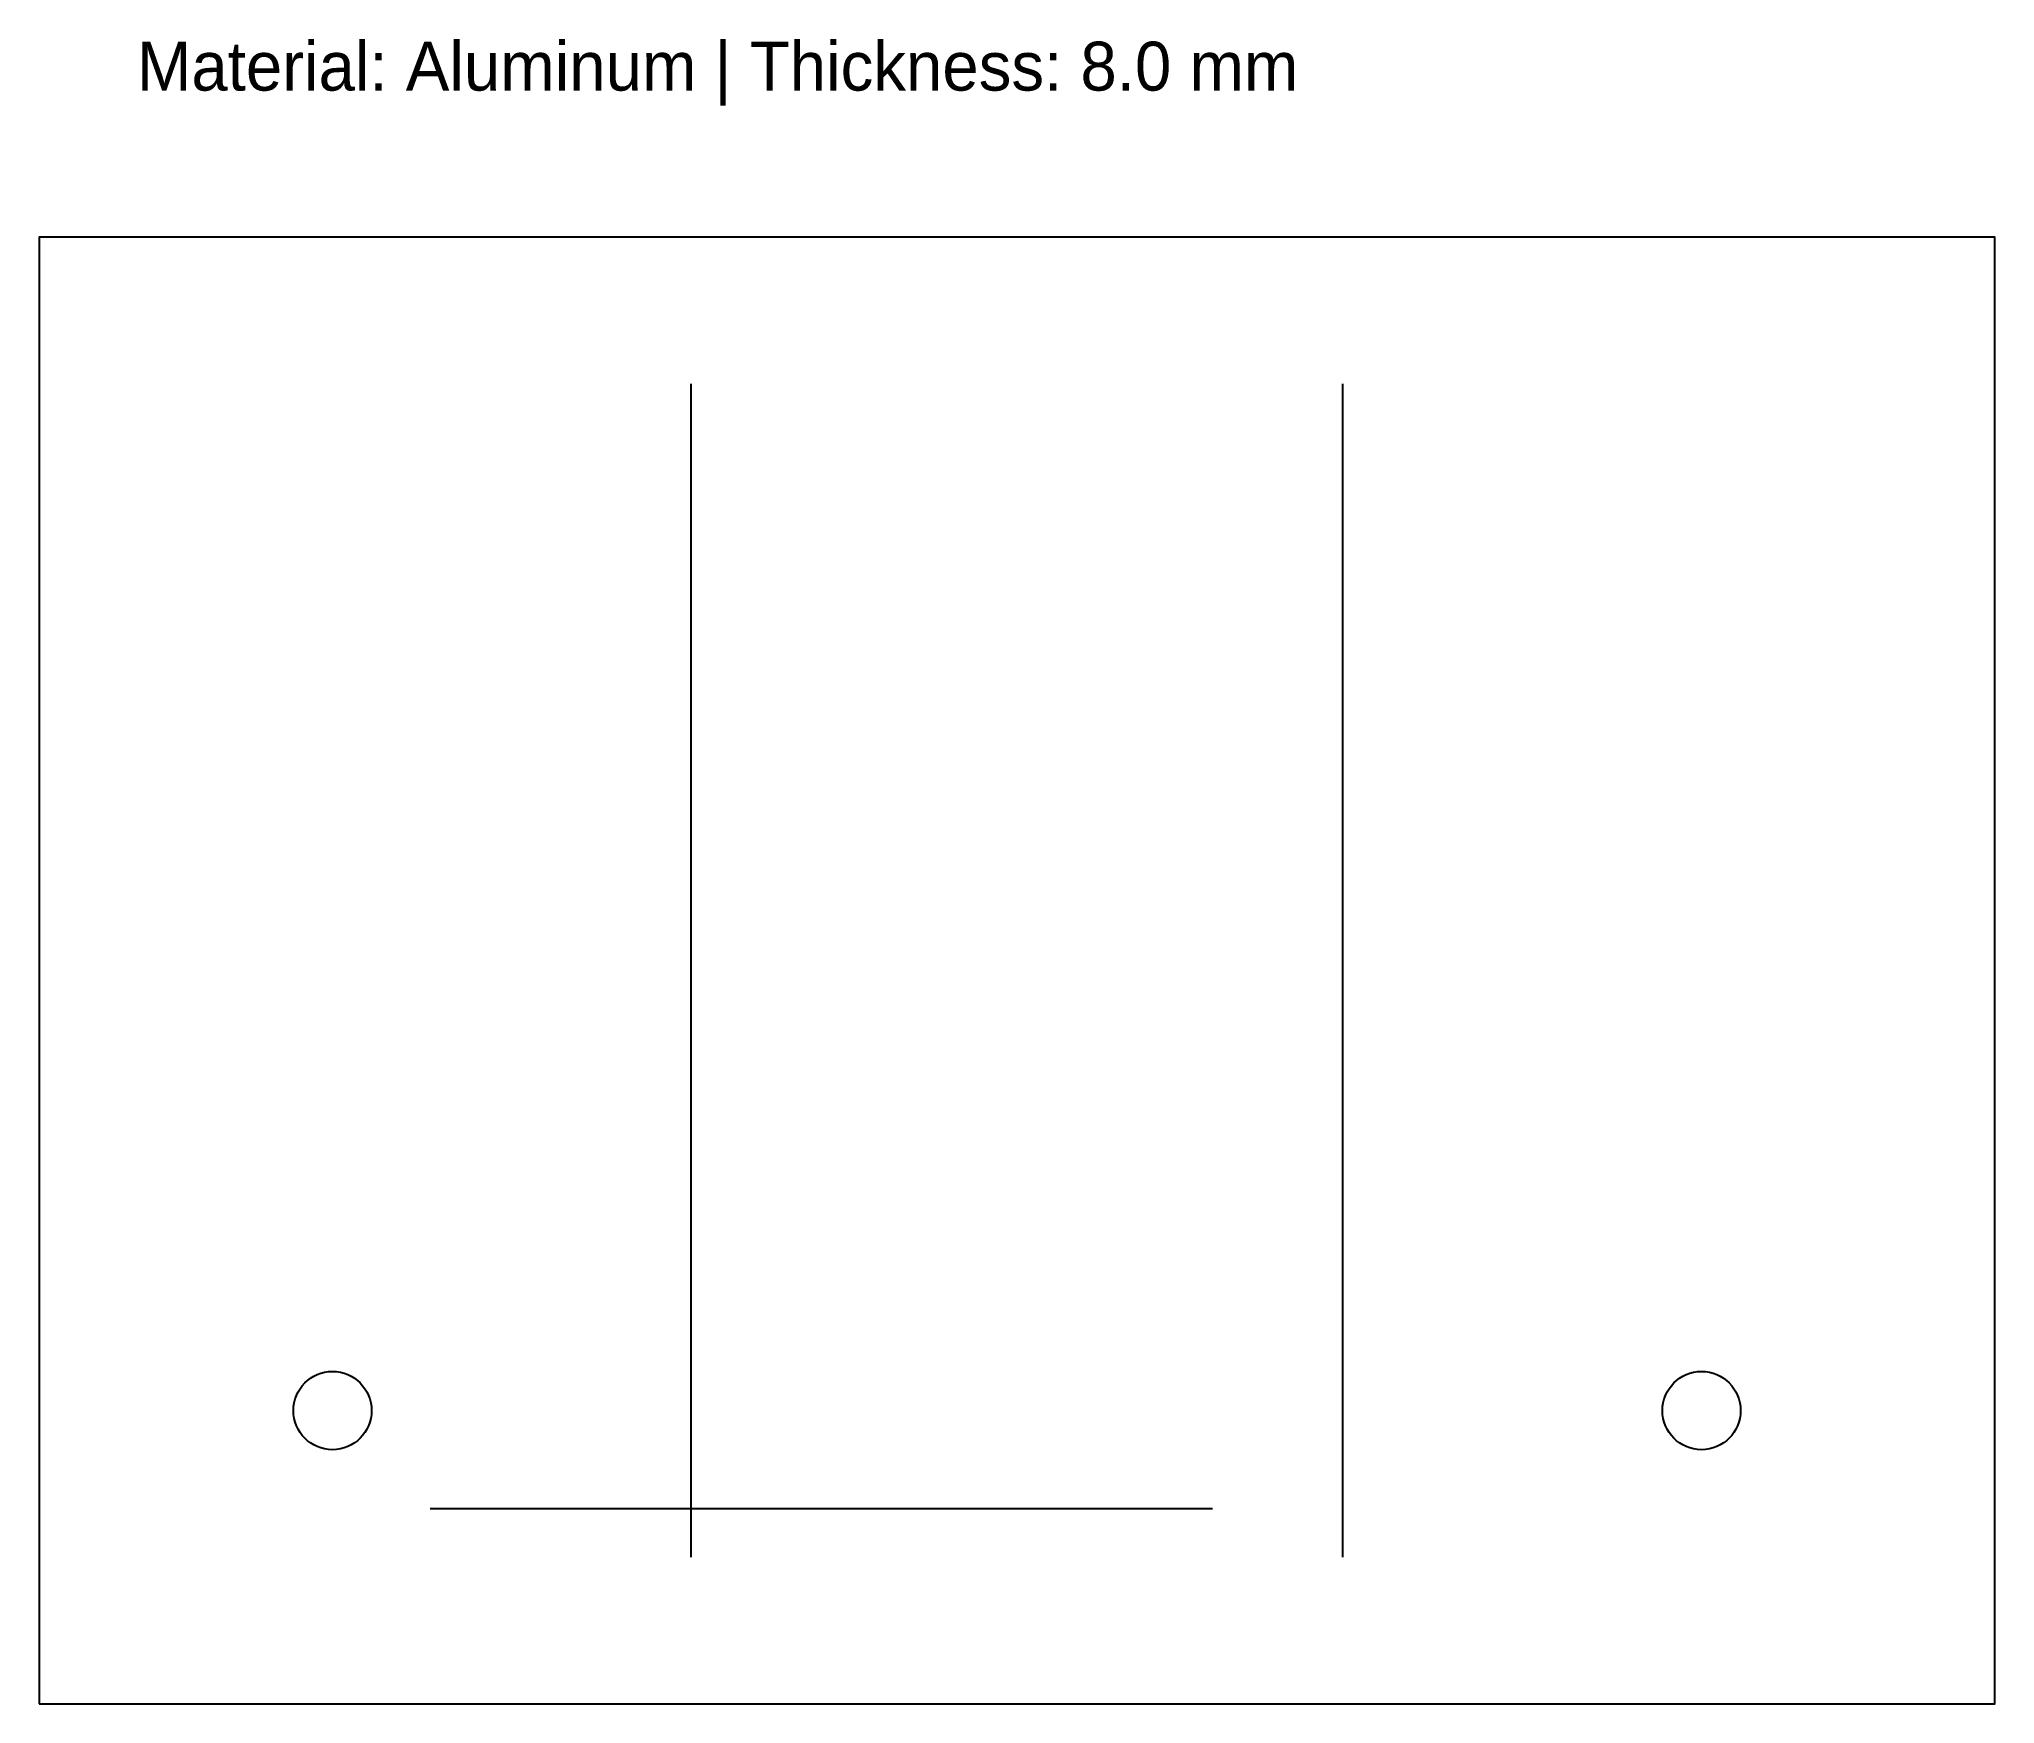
# Model space of a CAD drawing. Header units: metres. Extents: x 0 to 200, y 0 to 170.
import ezdxf

# ---------------------------------------------------------------- set-up
doc = ezdxf.new("R2010")
doc.units = ezdxf.units.M

msp = doc.modelspace()

# ---------------------------------------------------------------- linework, layer by layer
at = {"linetype": 'CONTINUOUS'}
msp.add_line((40, 20), (120, 20), dxfattribs=at)
msp.add_lwpolyline([(0, 0), (200, 0), (200, 150), (0, 150)], close=True)
for centre in [(30, 30), (170, 30)]:
    msp.add_circle(centre, 4)
at = {"layer": 'CONTINUOUS'}
for p, q in [((66.67, 15), (66.67, 135)), ((133.33, 15), (133.33, 135))]:
    msp.add_line(p, q, dxfattribs=at)

# ---------------------------------------------------------------- texts
at = {"layer": 'NOTES'}
msp.add_text('Material: Aluminum | Thickness: 8.0 mm', height=5, dxfattribs=at).set_placement((10, 165))

doc.saveas('drawing.dxf')
